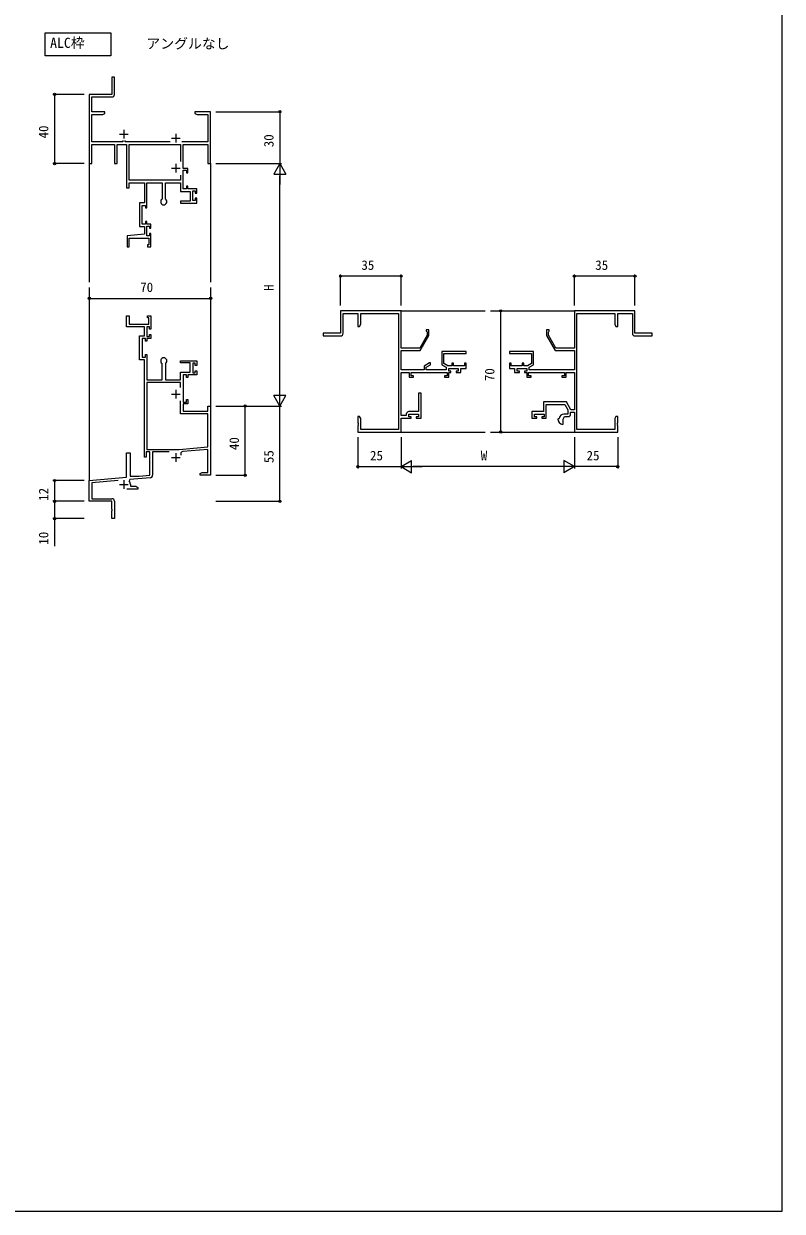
# Model space of a CAD drawing. Units: millimetres, scale not verified. Extents: x -437 to 438, y -681 to 679.
# Drawn here: x 0 to 438, y -681 to 5 of the extents above; entities that cross this region are included whole.
import ezdxf
from ezdxf.enums import TextEntityAlignment as Align

# ---------------------------------------------------------------- set-up
doc = ezdxf.new("R2010")
doc.units = ezdxf.units.MM
doc.header["$LTSCALE"] = 4
for name, color, linetype in [('0-1_USER1', 3, 'Continuous'), ('0-2_YKK_11', 7, 'Continuous'), ('0-3_YKK_12', 2, 'Continuous'), ('0-4_YKK_D', 6, 'Continuous'), ('0-5_YKK_ZWAK', 7, 'Continuous')]:
    doc.layers.add(name, color=color, linetype=linetype)
doc.styles.add('ＭＳ ゴシック', font='')
doc.styles.get('ＭＳ ゴシック').set_extended_font_data('MS Gothic')

msp = doc.modelspace()

# ---------------------------------------------------------------- linework, layer by layer
at = {"layer": '0-1_USER1'}
msp.add_lwpolyline([(12.7, -0.223), (50.7, -0.223), (50.7, -13.58), (12.7, -13.58)], close=True, dxfattribs=at)
at = {"layer": '0-2_YKK_11'}
for p, q in [((55.7, -58.8), (60.7, -58.8)), ((58.2, -56.3), (58.2, -61.3)), ((85.7, -61.1), (90.7, -61.1)), ((88.2, -58.6), (88.2, -63.6)), ((85.7, -78.5), (90.7, -78.5)), ((88.2, -76), (88.2, -81)), ((85.7, -208.9), (90.7, -208.9)), ((88.2, -206.4), (88.2, -211.4)), ((85.7, -245.5), (90.7, -245.5)), ((88.2, -243), (88.2, -248)), ((58.2, -258.6), (58.2, -263.6)), ((55.7, -261.1), (60.7, -261.1))]:
    msp.add_line(p, q, dxfattribs=at)
for points in [[(52.7, -35.8), (52.7, -25.8), (51.2, -25.8), (51.2, -35.8), (38.2, -35.8), (38.2, -75.8), (39.7, -75.8), (39.7, -64.8), (52.7, -64.8), (52.7, -75.8), (54.2, -75.8), (54.2, -64.8), (59.7, -64.8), (59.7, -89.8), (61.2, -89.8), (61.2, -86.8), (70, -86.8), (70, -98.4), (67.2, -98.4), (67.2, -112.2), (70, -112.2), (70, -116.525), (60, -117.4), (60, -123.9), (61.2, -123.9), (61.2, -118.9), (72.6, -118.9), (72.6, -122.7), (71.8, -122.7), (71.8, -123.9), (73.8, -123.9), (73.8, -116.1), (73, -116.1), (73, -117.4), (71.5, -117.4), (71.5, -111.9), (73, -111.9), (73, -113.1), (73.8, -113.1), (73.8, -110.7)], [(57.5, -62.5), (57.5, -63.3), (39.7, -63.3), (39.7, -47.5), (45.988, -47.5), (47.2, -46.8), (47.2, -45.8), (39.7, -45.8), (39.7, -37.3), (51.2, -37.3)], [(82.229, -96.323), (82.1, -96.077), (82.1, -86.8), (90.8, -86.8), (90.8, -91.9), (96.4, -91.9), (96.4, -97.4), (90.8, -97.4), (90.8, -98.6), (100.2, -98.6), (100.2, -95.8), (99.4, -95.8), (99.4, -97.1), (97.9, -97.1), (97.9, -91.6), (99.4, -91.6), (99.4, -92.8), (100.2, -92.8), (100.2, -90.4), (95.1, -90.4), (95.1, -88.9), (94.3, -88.9), (94.3, -90.4), (92.3, -90.4), (92.3, -79.6), (94.3, -79.6), (94.3, -81.1), (95.1, -81.1), (95.1, -78.6), (92.3, -78.6), (92.3, -64.8), (106.7, -64.8), (106.7, -75.8), (108.2, -75.8), (108.2, -45.8), (104.658, -45.8), (104.475, -45.92), (103.925, -45.92), (103.742, -45.8), (103.658, -45.8)], [(103.658, -45.8), (103.475, -45.92), (102.925, -45.92), (102.742, -45.8), (99.2, -45.8), (99.2, -46.8), (100.412, -47.5), (106.7, -47.5), (106.7, -63.3), (91.612, -63.3)], [(84.788, -63.3), (58.9, -63.3), (58.9, -62.5)], [(90.8, -82.383), (90.8, -85.3), (61.2, -85.3), (61.2, -64.8), (90.8, -64.8), (90.8, -74.617)], [(73.8, -110.7), (71.5, -110.7), (71.5, -109.2), (70.7, -109.2), (70.7, -110.7), (68.7, -110.7), (68.7, -99.9), (70.7, -99.9), (70.7, -101.4), (71.5, -101.4), (71.5, -86.8), (80.3, -86.8), (80.3, -96.077), (80.171, -96.323)], [(52.7, -270.8), (52.7, -280.8), (51.2, -280.8), (51.2, -276.258), (51.32, -276.075), (51.32, -275.525), (51.2, -275.342), (51.2, -270.8), (38.2, -270.8), (38.2, -258.8), (59.7, -256.919), (59.7, -242.8), (61.7, -242.8), (61.7, -256.3), (66.986, -256.3), (73.2, -255.756), (73.2, -242.3), (71, -242.3), (71, -245.3), (70, -245.3), (70, -189.1), (67.2, -189.1), (67.2, -175.3), (70, -175.3), (70, -170.1), (59.7, -170.1), (59.7, -163.6), (61.2, -163.6), (61.2, -168.6), (72.6, -168.6), (72.6, -164.8), (71.8, -164.8), (71.8, -163.6), (73.8, -163.6), (73.8, -171.4), (73, -171.4), (73, -170.1), (71.5, -170.1), (71.5, -175.6), (73, -175.6)], [(241.7, -184.3), (241.7, -191.957), (244.2, -193.4), (244.2, -194.9), (232.7, -194.9), (232.7, -193.4), (235.2, -191.957), (235.2, -190.9), (234.63, -190.9), (231.5, -192.707), (231.5, -194.9), (218.2, -194.9), (218.2, -183.8), (229.2, -183.8), (234.2, -175.14), (234.2, -171.8), (232.7, -171.8), (232.7, -172.5), (232.95, -172.796), (233.2, -173.092), (233.2, -174.872), (228.911, -182.3), (218.2, -182.3), (218.2, -160.8), (183.2, -160.8), (183.2, -173.8), (173.2, -173.8), (173.2, -175.3), (183.2, -175.3)], [(184.7, -173.8), (184.7, -162.3), (193.2, -162.3), (193.2, -169.8), (194.2, -169.8), (194.9, -168.588), (194.9, -162.3), (216.7, -162.3)], [(216.7, -162.3), (216.7, -229.3), (194.9, -229.3), (194.9, -223.012), (194.2, -221.8), (193.2, -221.8), (193.2, -225.342), (193.32, -225.525), (193.32, -226.075), (193.2, -226.258), (193.2, -226.342), (193.32, -226.525), (193.32, -227.075), (193.2, -227.258), (193.2, -230.8), (218.2, -230.8), (218.2, -222.8), (223.9, -222.8), (223.9, -222), (222.7, -222), (222.7, -220.5), (228.2, -220.5), (228.2, -222), (226.9, -222), (226.9, -222.8), (229.7, -222.8), (229.7, -208.3), (228.2, -208.3), (228.2, -219), (222.7, -219)], [(353.2, -175.3), (363.2, -175.3), (363.2, -173.8), (353.2, -173.8), (353.2, -160.8), (318.2, -160.8), (318.2, -182.3), (307.489, -182.3), (303.2, -174.872), (303.2, -173.092), (303.45, -172.796), (303.7, -172.5), (303.7, -171.8), (302.2, -171.8), (302.2, -175.14), (307.2, -183.8), (318.2, -183.8), (318.2, -194.9), (292.2, -194.9), (292.2, -193.4), (294.7, -191.957), (294.7, -184.3), (280.7, -184.3), (280.7, -185.5), (293.5, -185.5), (293.5, -191.264), (291.186, -192.6), (289, -192.6), (289, -191.1), (288, -191.1), (288, -192.6), (281.7, -192.6), (281.7, -191.1), (280.7, -191.1), (280.7, -194.1), (283.7, -194.1), (283.7, -196.4), (286.5, -196.4), (286.5, -195.6), (285.2, -195.6)], [(319.7, -229.3), (319.7, -162.3), (341.5, -162.3), (341.5, -168.588), (342.2, -169.8), (343.2, -169.8), (343.2, -162.3), (351.7, -162.3), (351.7, -173.8)], [(73, -175.6), (73, -174.4), (73.8, -174.4), (73.8, -176.8), (71.5, -176.8), (71.5, -178.3), (70.7, -178.3), (70.7, -176.8), (68.7, -176.8), (68.7, -187.6), (70.7, -187.6), (70.7, -186.1), (71.5, -186.1), (71.5, -200.7), (80.3, -200.7), (80.3, -191.423), (80.171, -191.177)], [(221.2, -220.5), (221.2, -221.3), (218.2, -221.3), (218.2, -196.4), (222.9, -196.4), (222.9, -199.2), (225.4, -199.2), (225.4, -198.4), (223.9, -198.4), (223.9, -196.4), (244.7, -196.4), (244.7, -198.4), (243.2, -198.4), (243.2, -199.2), (245.7, -199.2), (245.7, -196.4), (246.9, -196.4), (246.9, -195.6), (245.7, -195.6), (245.7, -194.1), (251.2, -194.1), (251.2, -195.6), (249.9, -195.6), (249.9, -196.4), (252.7, -196.4), (252.7, -194.1), (255.7, -194.1), (255.7, -191.1), (254.7, -191.1), (254.7, -192.6), (248.4, -192.6), (248.4, -191.1), (247.4, -191.1), (247.4, -192.6), (245.214, -192.6), (242.9, -191.264), (242.9, -185.5), (255.7, -185.5), (255.7, -184.3), (241.7, -184.3)], [(82.229, -191.177), (82.1, -191.423), (82.1, -200.7), (90.8, -200.7), (90.8, -196.3), (96.4, -196.3), (96.4, -190.8), (90.8, -190.8), (90.8, -189.6), (100.2, -189.6), (100.2, -192.4), (99.4, -192.4), (99.4, -191.1), (97.9, -191.1), (97.9, -196.6), (99.4, -196.6), (99.4, -195.4), (100.2, -195.4), (100.2, -197.8), (95.1, -197.8), (95.1, -199.3), (94.3, -199.3), (94.3, -197.8), (92.3, -197.8), (92.3, -213.6), (94.3, -213.6), (94.3, -212.1), (95.1, -212.1), (95.1, -214.6), (92.3, -214.6), (92.3, -218.8), (106.7, -218.8), (106.7, -215.8), (108.2, -215.8), (108.2, -255.8), (106.158, -255.8), (105.975, -255.68), (105.425, -255.68), (105.242, -255.8), (105.158, -255.8)], [(285.2, -195.6), (285.2, -194.1), (290.7, -194.1), (290.7, -195.6), (289.5, -195.6), (289.5, -196.4), (290.7, -196.4), (290.7, -199.2), (293.2, -199.2), (293.2, -198.4), (291.7, -198.4), (291.7, -196.4), (312.5, -196.4), (312.5, -198.4), (311, -198.4), (311, -199.2), (313.5, -199.2), (313.5, -196.4), (318.2, -196.4), (318.2, -217.9), (316.232, -217.9), (313.634, -213.4), (300.4, -213.4), (300.4, -219), (293.7, -219), (293.7, -222.8), (296.5, -222.8), (296.5, -222), (295.2, -222), (295.2, -220.5), (300.7, -220.5), (300.7, -222), (299.5, -222), (299.5, -222.8), (301.9, -222.8), (301.9, -214.9), (312.768, -214.9), (314.5, -217.9), (314.5, -220.4), (312.2, -220.4)], [(90.8, -205.017), (90.8, -202.2), (71.5, -202.2), (71.5, -240.8), (90, -240.8), (106.7, -239.339), (106.7, -220.3), (90.8, -220.3), (90.8, -212.783)], [(316, -220.4), (316, -219.4), (318.2, -219.4), (318.2, -230.8), (343.2, -230.8), (343.2, -227.258), (343.08, -227.075), (343.08, -226.525), (343.2, -226.342), (343.2, -226.258), (343.08, -226.075), (343.08, -225.525), (343.2, -225.342), (343.2, -221.8), (342.2, -221.8), (341.5, -223.012), (341.5, -229.3), (319.7, -229.3)], [(309.506, -222.914), (309.307, -223.1), (308.906, -223.1), (308.706, -223.312)], [(311.325, -226.489), (311.7, -226.198), (311.7, -223.464), (312.603, -221.9), (314.5, -221.9)], [(84.281, -242.3), (74.7, -242.3), (74.7, -255.756)], [(105.158, -255.8), (104.975, -255.68), (104.425, -255.68), (104.242, -255.8), (102.2, -255.8), (102.2, -254.8), (103.412, -254.1), (106.7, -254.1), (106.7, -240.845), (92.223, -242.111)], [(54.9, -258.845), (39.7, -260.174), (39.7, -269.3), (51.2, -269.3)], [(73.331, -257.251), (61.651, -258.272), (61.279, -259.048)], [(61.9, -261.1), (61.9, -262.1), (64.988, -262.1), (66.2, -262.8), (66.2, -263.8), (59.85, -263.8)]]:
    msp.add_lwpolyline(points, dxfattribs=at)
for centre, radius, start, end in [((51.2, -35.8), 1.5, 270.00001, 359.99999), ((81.2, -97.8), 1.8, 124.84991, 55.15009), ((183.2, -173.8), 1.5, 270.00001, 359.99999), ((353.2, -173.8), 1.5, 180.00001, 269.99999), ((81.2, -189.7), 1.8, 304.84991, 235.15009), ((222.7, -220.5), 1.5, 90.00001, 179.99999), ((312.2, -223.1), 3.5, 183.4746, 255.52249), ((312.2, -223.1), 2.7, 90, 176.04543), ((314.5, -220.4), 1.5, 270.00001, 359.99999), ((92.345, -243.506), 1.4, 94.99999, 205.68999), ((58.2, -261.1), 3.7, 359.99998, 33.68514), ((73.2, -255.756), 1.5, 275, 0.00001), ((51.2, -270.8), 1.5, 0.00001, 89.99999)]:
    msp.add_arc(centre, radius, start, end, dxfattribs=at)
at = {"layer": '0-3_YKK_12'}
for p, q in [((38.2, -75.5), (38.2, -144.3)), ((108.2, -75.5), (108.2, -144.3)), ((38.2, -147.3), (38.2, -259.075)), ((108.2, -147.3), (108.2, -216.1)), ((217.9, -160.8), (266.7, -160.8)), ((269.7, -160.8), (318.5, -160.8)), ((217.9, -230.8), (266.7, -230.8)), ((269.7, -230.8), (318.5, -230.8))]:
    msp.add_line(p, q, dxfattribs=at)
at = {"layer": '0-4_YKK_D'}
for p, q in [((35.2, -35.8), (17.2, -35.8)), ((18.2, -35.8), (18.2, -75.8)), ((111.2, -45.8), (149.2, -45.8)), ((148.2, -45.8), (148.2, -75.8)), ((35.2, -75.8), (17.2, -75.8)), ((111.2, -75.8), (149.2, -75.8)), ((111.2, -75.8), (149.2, -75.8)), ((148.2, -75.8), (144.7, -81.862)), ((144.7, -81.862), (151.7, -81.862)), ((148.2, -75.8), (151.7, -81.862)), ((148.2, -75.8), (148.2, -87.924)), ((148.2, -208.8), (148.2, -82.8)), ((183.2, -157.8), (183.2, -139.8)), ((218.2, -140.8), (183.2, -140.8)), ((218.2, -157.8), (218.2, -139.8)), ((318.2, -157.8), (318.2, -139.8)), ((353.2, -140.8), (318.2, -140.8)), ((353.2, -157.8), (353.2, -139.8)), ((38.2, -153.6), (108.2, -153.6)), ((275.7, -230.8), (275.7, -160.8)), ((148.2, -215.8), (148.2, -203.676)), ((148.2, -215.8), (144.7, -209.738)), ((151.7, -209.738), (144.7, -209.738)), ((148.2, -215.8), (151.7, -209.738)), ((111.2, -215.8), (149.2, -215.8)), ((111.2, -215.8), (149.2, -215.8)), ((111.2, -215.8), (129.2, -215.8)), ((128.2, -255.8), (128.2, -215.8)), ((148.2, -270.8), (148.2, -215.8)), ((193.2, -233.8), (193.2, -251.8)), ((218.2, -233.8), (218.2, -251.8)), ((218.2, -233.8), (218.2, -251.8)), ((318.2, -233.8), (318.2, -251.8)), ((318.2, -233.8), (318.2, -251.8)), ((343.2, -233.8), (343.2, -251.8)), ((193.2, -250.8), (218.2, -250.8)), ((218.2, -250.8), (224.262, -247.3)), ((218.2, -250.8), (224.262, -254.3)), ((218.2, -250.8), (230.324, -250.8)), ((224.262, -254.3), (224.262, -247.3)), ((311.2, -250.8), (225.2, -250.8)), ((318.2, -250.8), (306.076, -250.8)), ((318.2, -250.8), (312.138, -247.3)), ((312.138, -247.3), (312.138, -254.3)), ((318.2, -250.8), (312.138, -254.3)), ((343.2, -250.8), (318.2, -250.8)), ((35.2, -258.8), (17.2, -258.8)), ((18.2, -258.8), (18.2, -270.8)), ((111.2, -255.8), (129.2, -255.8)), ((35.2, -270.8), (17.2, -270.8)), ((35.2, -270.8), (17.2, -270.8)), ((111.2, -270.8), (149.2, -270.8)), ((35.2, -280.8), (17.2, -280.8))]:
    msp.add_line(p, q, dxfattribs=at)
msp.add_lwpolyline([(18.2, -270.8), (18.2, -280.8), (18.2, -296.725)], dxfattribs=at)
for centre in [(18.2, -35.8), (148.2, -45.8), (18.2, -75.8), (183.2, -140.8), (218.2, -140.8), (318.2, -140.8), (353.2, -140.8), (38.2, -153.6), (108.2, -153.6), (275.7, -160.8), (128.2, -215.8), (275.7, -230.8), (193.2, -250.8), (343.2, -250.8), (18.2, -258.8), (128.2, -255.8), (18.2, -270.8), (18.2, -270.8), (148.2, -270.8), (18.2, -280.8)]:
    msp.add_circle(centre, 0.637, dxfattribs=at)
at = {"layer": '0-5_YKK_ZWAK'}
msp.add_lwpolyline([(-436.8, -680.8), (438.2, -680.8), (438.2, 644.2)], dxfattribs=at)

# ---------------------------------------------------------------- texts
at = {"layer": '0-1_USER1', "style": 'ＭＳ ゴシック'}
for s, p in [('ALC枠', (15.564, -10.709)), ('アングルなし', (71.155, -11.164))]:
    msp.add_text(s, height=5.865, dxfattribs=at).set_placement(p, align=Align.BOTTOM_LEFT)
at = {"layer": '0-4_YKK_D', "style": 'ＭＳ ゴシック'}
for s, p in [('40', (16.2, -61.255)), ('30', (146.2, -66.34)), ('H', (146.2, -149.294)), ('70', (273.7, -201.425)), ('40', (126.2, -241.255)), ('55', (146.2, -248.755)), ('12', (16.2, -270.553)), ('10', (16.2, -295.876))]:
    msp.add_text(s, height=5.499, rotation=90, dxfattribs=at).set_placement(p, align=Align.BOTTOM_LEFT)
for s, p in [('35', (195.245, -138.8)), ('35', (330.245, -138.8)), ('70', (67.575, -151.6)), ('25', (200.245, -248.8)), ('W', (264.152, -248.8)), ('25', (325.245, -248.8))]:
    msp.add_text(s, height=5.499, dxfattribs=at).set_placement(p, align=Align.BOTTOM_LEFT)

doc.saveas('drawing.dxf')
